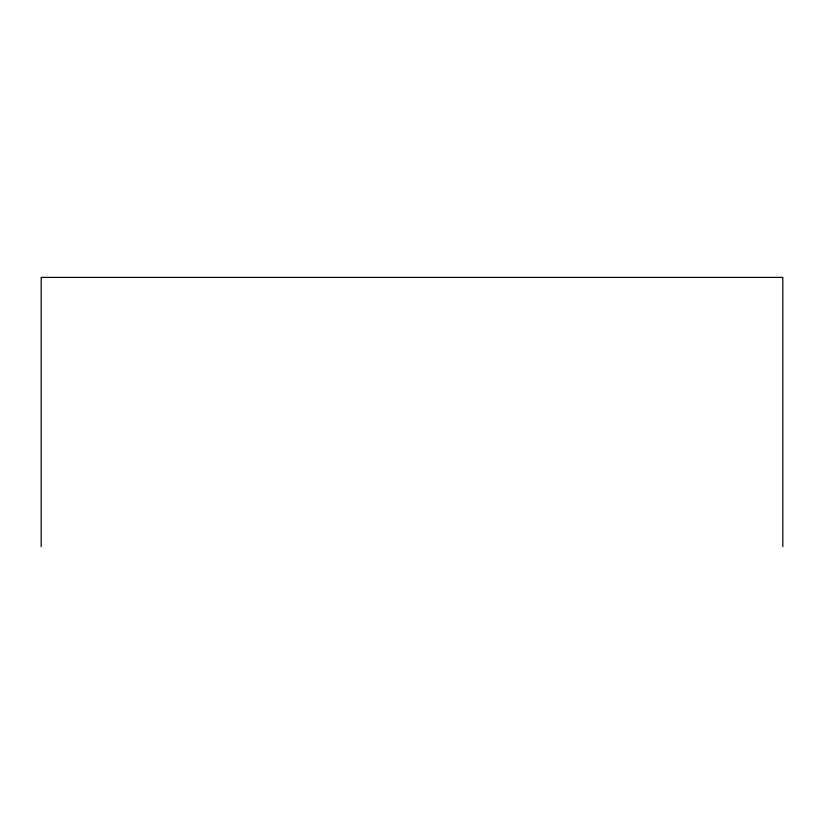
<?xml version="1.0" encoding="UTF-8"?>
<svg xmlns="http://www.w3.org/2000/svg" width="824" height="824" viewBox="0 0 824 824"><rect width="100%" height="100%" fill="white"/><g stroke="black" fill="none" stroke-linecap="round" stroke-linejoin="round"><path stroke-width="1.24" d="M782.8 546.6L782.8 277.4L41.2 277.4L41.2 546.6"/></g></svg>
